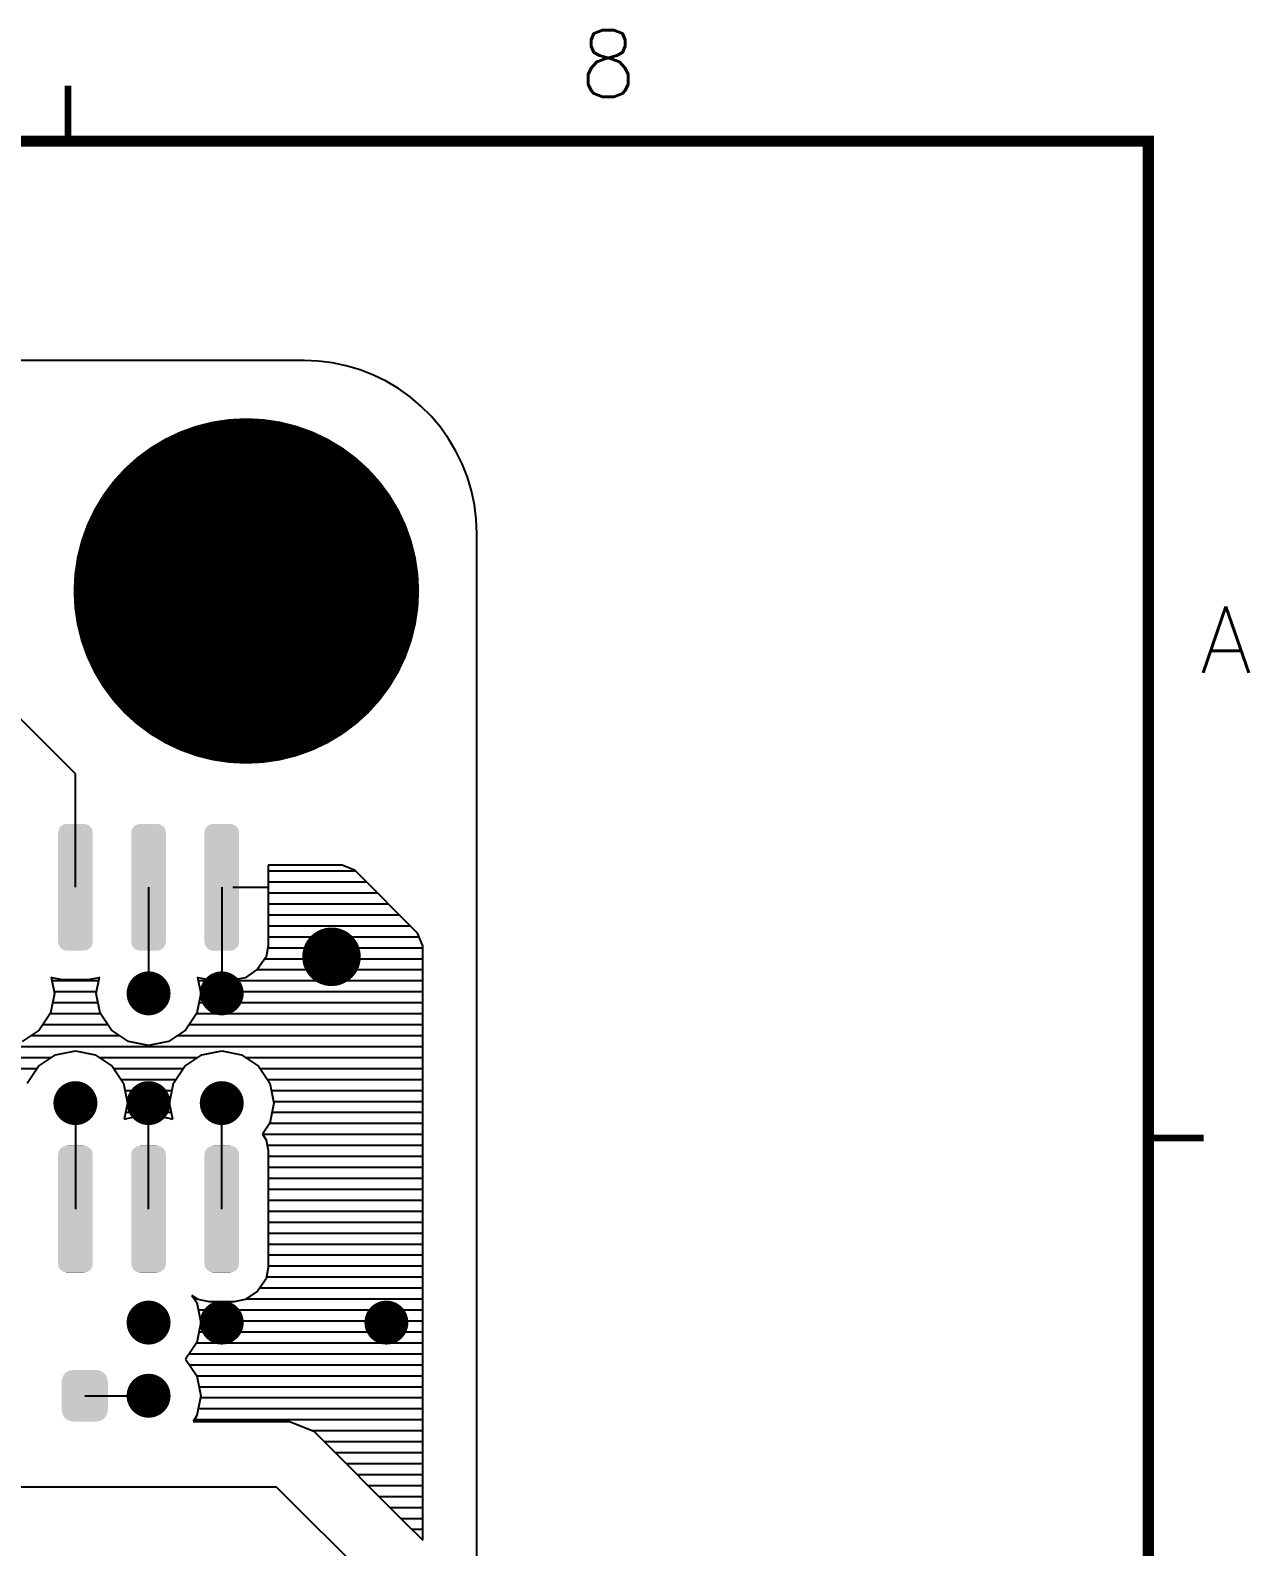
# Model space of a CAD drawing. Extents: x 295 to 953, y 10 to 290.
# Drawn here: x 831.5 to 886.5, y 221.6 to 290 of the extents above; entities that cross this region are included whole.
import ezdxf
from ezdxf.enums import TextEntityAlignment as Align

# ---------------------------------------------------------------- set-up
doc = ezdxf.new("R2010")
doc.units = 0
doc.header["$LTSCALE"] = 5
doc.header["$MEASUREMENT"] = 0
doc.layers.get('0').update_dxf_attribs({"linetype": 'CONTINUOUS', "lineweight": 25})
doc.layers.add('문자', color=4, linetype='CONTINUOUS')
doc.layers.add('테두리', color=3, linetype='CONTINUOUS')
doc.styles.get("Standard").update_dxf_attribs({"font": 'simplex.shx'})

# ---------------------------------------------------------------- blocks, each defined once
blk = doc.blocks.new('C')
at = {"layer": '테두리'}
blk.add_line((405, 285), (405, 15), dxfattribs=at)
for points, const_width in [([(356.25, 287.5), (356.25, 285)], 0.3), ([(15, 285), (15, 15), (405, 15), (405, 285), (15, 285)], 0.5), ([(407.5, 240), (405, 240)], 0.3)]:
    blk.add_lwpolyline(points, dxfattribs=dict(at, const_width=const_width))
at = {"layer": '문자'}
for s, p in [('8', (380.625, 288.5)), ('A', (408.5, 262.5))]:
    blk.add_text(s, height=3, dxfattribs=at).set_placement(p, align=Align.MIDDLE)

msp = doc.modelspace()

# ---------------------------------------------------------------- linework, layer by layer
for p, q in [((843.878, 275.097), (529.277, 275.097)), ((844.519, 275.07), (843.878, 275.097)), ((845.159, 274.991), (844.519, 275.07)), ((845.787, 274.859), (845.159, 274.991)), ((846.408, 274.674), (845.787, 274.859)), ((847.009, 274.443), (846.408, 274.674)), ((847.59, 274.159), (847.009, 274.443)), ((848.144, 273.829), (847.59, 274.159)), ((848.666, 273.452), (848.144, 273.829)), ((849.155, 273.036), (848.666, 273.452)), ((849.611, 272.58), (849.155, 273.036)), ((850.033, 272.085), (849.611, 272.58)), ((850.403, 271.563), (850.033, 272.085)), ((850.733, 271.009), (850.403, 271.563)), ((851.017, 270.428), (850.733, 271.009)), ((851.255, 269.827), (851.017, 270.428)), ((851.433, 269.212), (851.255, 269.827)), ((851.572, 268.578), (851.433, 269.212)), ((851.651, 267.944), (851.572, 268.578)), ((851.678, 267.297), (851.651, 267.944)), ((851.678, 78.799), (851.678, 267.297)), ((833.563, 256.44), (828.61, 261.393)), ((833.563, 251.322), (833.563, 256.44)), ((845.602, 252.313), (842.267, 252.313)), ((842.267, 252.313), (842.267, 248.687)), ((842.267, 252.062), (846.196, 252.062)), ((846.183, 252.075), (845.602, 252.313)), ((849.003, 249.255), (846.183, 252.075)), ((836.865, 251.322), (836.865, 246.534)), ((840.167, 251.322), (840.167, 246.534)), ((840.662, 251.322), (842.267, 251.322)), ((842.267, 251.567), (846.692, 251.567)), ((840.167, 250.827), (840.167, 247.142)), ((842.267, 251.071), (847.187, 251.071)), ((842.267, 250.576), (847.682, 250.576)), ((842.267, 250.081), (848.177, 250.081)), ((842.267, 249.585), (848.673, 249.585)), ((849.247, 248.674), (849.003, 249.255)), ((842.267, 248.687), (842.168, 248.185)), ((842.247, 248.595), (849.247, 248.595)), ((842.267, 249.09), (849.069, 249.09)), ((849.247, 221.849), (849.247, 248.674)), ((842.168, 248.185), (841.785, 247.624)), ((842.108, 248.099), (849.247, 248.099)), ((832.5, 247.241), (832.467, 247.267)), ((832.467, 247.267), (832.612, 246.534)), ((833.001, 247.142), (832.5, 247.241)), ((832.5, 247.109), (834.619, 247.109)), ((834.118, 247.142), (833.001, 247.142)), ((834.619, 247.241), (834.118, 247.142)), ((834.507, 246.534), (834.652, 247.267)), ((834.652, 247.267), (834.619, 247.241)), ((839.104, 247.241), (839.071, 247.267)), ((839.071, 247.267), (839.216, 246.534)), ((839.605, 247.142), (839.104, 247.241)), ((839.104, 247.109), (849.247, 247.109)), ((840.722, 247.142), (839.605, 247.142)), ((841.223, 247.241), (840.722, 247.142)), ((841.785, 247.624), (841.223, 247.241)), ((841.758, 247.604), (849.247, 247.604)), ((832.612, 246.534), (832.433, 245.636)), ((832.599, 246.614), (834.52, 246.614)), ((834.685, 245.636), (834.507, 246.534)), ((839.216, 246.534), (839.037, 245.636)), ((839.203, 246.614), (849.247, 246.614)), ((832.533, 246.118), (834.586, 246.118)), ((839.137, 246.118), (849.247, 246.118)), ((832.433, 245.636), (831.925, 244.87)), ((832.097, 245.128), (835.022, 245.128)), ((832.427, 245.623), (834.692, 245.623)), ((835.194, 244.87), (834.685, 245.636)), ((839.037, 245.636), (838.529, 244.87)), ((838.701, 245.128), (849.247, 245.128)), ((839.031, 245.623), (849.247, 245.623)), ((831.925, 244.87), (831.159, 244.362)), ((831.568, 244.632), (835.551, 244.632)), ((835.96, 244.362), (835.194, 244.87)), ((836.865, 244.177), (835.96, 244.362)), ((837.763, 244.362), (836.865, 244.177)), ((838.529, 244.87), (837.763, 244.362)), ((838.172, 244.632), (849.247, 244.632)), ((809.788, 244.137), (849.247, 244.137)), ((831.892, 243.252), (832.658, 243.761)), ((832.658, 243.761), (833.563, 243.939)), ((833.563, 243.939), (834.461, 243.761)), ((834.461, 243.761), (835.227, 243.252)), ((838.496, 243.252), (839.262, 243.761)), ((839.262, 243.761), (840.167, 243.939)), ((840.167, 243.939), (841.065, 243.761)), ((841.065, 243.761), (841.831, 243.252)), ((825.559, 243.642), (832.48, 243.642)), ((826.213, 243.146), (831.826, 243.146)), ((831.383, 242.486), (831.892, 243.252)), ((834.639, 243.642), (839.084, 243.642)), ((835.227, 243.252), (835.735, 242.486)), ((835.293, 243.146), (838.43, 243.146)), ((837.987, 242.486), (838.496, 243.252)), ((841.243, 243.642), (849.247, 243.642)), ((841.831, 243.252), (842.339, 242.486)), ((841.897, 243.146), (849.247, 243.146)), ((835.63, 242.651), (838.093, 242.651)), ((835.735, 242.486), (835.914, 241.581)), ((837.809, 241.581), (837.987, 242.486)), ((842.234, 242.651), (849.247, 242.651)), ((842.339, 242.486), (842.518, 241.581)), ((835.802, 242.156), (837.921, 242.156)), ((835.901, 241.661), (837.822, 241.661)), ((842.406, 242.156), (849.247, 242.156)), ((842.505, 241.661), (849.247, 241.661)), ((833.563, 241.581), (833.563, 236.793)), ((835.914, 241.581), (835.769, 240.855)), ((835.802, 240.875), (836.303, 240.974)), ((835.835, 241.165), (837.888, 241.165)), ((836.303, 240.974), (837.42, 240.974)), ((836.865, 236.793), (836.865, 241.581)), ((836.865, 237.289), (836.865, 240.974)), ((837.42, 240.974), (837.921, 240.875)), ((837.954, 240.855), (837.809, 241.581)), ((840.167, 236.793), (840.167, 241.581)), ((842.518, 241.581), (842.339, 240.683)), ((842.439, 241.165), (849.247, 241.165)), ((835.769, 240.855), (835.802, 240.875)), ((837.921, 240.875), (837.954, 240.855)), ((842.339, 240.683), (842.003, 240.175)), ((842.333, 240.67), (849.247, 240.67)), ((842.003, 240.175), (849.247, 240.175)), ((842.003, 240.175), (842.168, 239.93)), ((842.168, 239.93), (842.267, 239.435)), ((842.214, 239.679), (849.247, 239.679)), ((842.267, 239.435), (842.267, 234.158)), ((842.267, 239.184), (849.247, 239.184)), ((842.267, 238.689), (849.247, 238.689)), ((842.267, 238.193), (849.247, 238.193)), ((842.267, 237.698), (849.247, 237.698)), ((842.267, 237.203), (849.247, 237.203)), ((842.267, 236.708), (849.247, 236.708)), ((842.267, 236.212), (849.247, 236.212)), ((842.267, 235.717), (849.247, 235.717)), ((842.267, 235.222), (849.247, 235.222)), ((842.267, 234.158), (842.168, 233.657)), ((842.267, 234.726), (849.247, 234.726)), ((842.267, 234.231), (849.247, 234.231)), ((842.168, 233.657), (841.785, 233.095)), ((842.181, 233.736), (849.247, 233.736)), ((839.104, 232.712), (838.82, 232.904)), ((838.82, 232.904), (839.037, 232.58)), ((838.932, 232.745), (839.064, 232.745)), ((839.605, 232.613), (839.104, 232.712)), ((841.223, 232.712), (840.722, 232.613)), ((841.785, 233.095), (841.223, 232.712)), ((841.263, 232.745), (849.247, 232.745)), ((841.884, 233.24), (849.247, 233.24)), ((839.037, 232.58), (839.216, 231.675)), ((839.104, 232.25), (849.247, 232.25)), ((840.722, 232.613), (839.605, 232.613)), ((839.216, 231.675), (839.037, 230.777)), ((839.203, 231.755), (849.247, 231.755)), ((839.037, 230.777), (838.536, 230.024)), ((839.031, 230.764), (849.247, 230.764)), ((839.137, 231.259), (849.247, 231.259)), ((838.536, 230.024), (839.037, 229.278)), ((838.701, 230.269), (849.247, 230.269)), ((838.707, 229.773), (849.247, 229.773)), ((839.037, 229.278), (849.247, 229.278)), ((839.037, 229.278), (839.216, 228.373)), ((839.137, 228.783), (849.247, 228.783)), ((833.985, 228.373), (836.865, 228.373)), ((839.216, 228.373), (839.037, 227.475)), ((839.203, 228.287), (849.247, 228.287)), ((839.037, 227.475), (838.872, 227.218)), ((838.872, 227.218), (843.231, 227.218)), ((838.919, 227.297), (849.247, 227.297)), ((839.104, 227.792), (849.247, 227.792)), ((843.231, 227.218), (844.321, 226.769)), ((844.248, 226.802), (849.247, 226.802)), ((844.321, 226.769), (848.448, 222.641)), ((844.79, 226.306), (849.247, 226.306)), ((845.285, 225.811), (849.247, 225.811)), ((845.78, 225.316), (849.247, 225.316)), ((846.275, 224.82), (849.247, 224.82)), ((842.643, 224.246), (794.764, 224.246)), ((846.771, 220.118), (842.643, 224.246)), ((846.771, 224.325), (849.247, 224.325)), ((847.266, 223.83), (849.247, 223.83)), ((847.761, 223.334), (849.247, 223.334)), ((848.257, 222.839), (849.247, 222.839)), ((848.448, 222.641), (849.247, 221.849)), ((848.752, 222.344), (849.247, 222.344))]:
    msp.add_line(p, q)
for points, const_width in [([(837.377, 264.695, 1), (845.176, 264.695, 1)], 7.799), ([(844.459, 248.185, 1), (845.78, 248.185, 1)], 1.321), ([(836.369, 246.534, 1), (837.36, 246.534, 1)], 0.991), ([(839.671, 246.534, 1), (840.662, 246.534, 1)], 0.991), ([(833.067, 241.581, 1), (834.058, 241.581, 1)], 0.991), ([(836.369, 241.581, 1), (837.36, 241.581, 1)], 0.991), ([(839.671, 241.581, 1), (840.662, 241.581, 1)], 0.991), ([(836.369, 231.675, 1), (837.36, 231.675, 1)], 0.991), ([(839.671, 231.675, 1), (840.662, 231.675, 1)], 0.991), ([(847.101, 231.675, 1), (848.092, 231.675, 1)], 0.991), ([(836.369, 228.373, 1), (837.36, 228.373, 1)], 0.991)]:
    msp.add_lwpolyline(points, format="xyb", close=True, dxfattribs=dict(const_width=const_width))
for points in [[(832.785, 253.829), (832.815, 253.933), (834.335, 253.829), (834.316, 253.933)], [(832.815, 253.933), (832.825, 253.967), (834.316, 253.933), (834.295, 253.967)], [(832.825, 253.967), (832.891, 254.054), (834.295, 253.967), (834.241, 254.054)], [(832.891, 254.054), (832.911, 254.08), (834.241, 254.054), (834.206, 254.08)], [(832.911, 254.08), (833.008, 254.14), (834.206, 254.08), (834.127, 254.14)], [(833.008, 254.14), (833.033, 254.156), (834.127, 254.14), (834.075, 254.156)], [(833.033, 254.156), (833.164, 254.18), (834.075, 254.156), (833.99, 254.18)], [(833.164, 254.18), (833.173, 254.182), (833.99, 254.18), (833.952, 254.182)], [(836.087, 253.829), (836.117, 253.933), (837.637, 253.829), (837.618, 253.933)], [(836.117, 253.933), (836.127, 253.967), (837.618, 253.933), (837.597, 253.967)], [(836.127, 253.967), (836.193, 254.054), (837.597, 253.967), (837.543, 254.054)], [(836.193, 254.054), (836.213, 254.08), (837.543, 254.054), (837.508, 254.08)], [(836.213, 254.08), (836.31, 254.14), (837.508, 254.08), (837.429, 254.14)], [(836.31, 254.14), (836.335, 254.156), (837.429, 254.14), (837.377, 254.156)], [(836.335, 254.156), (836.466, 254.18), (837.377, 254.156), (837.292, 254.18)], [(836.466, 254.18), (836.475, 254.182), (837.292, 254.18), (837.254, 254.182)], [(839.389, 253.829), (839.419, 253.933), (840.939, 253.829), (840.92, 253.933)], [(839.419, 253.933), (839.429, 253.967), (840.92, 253.933), (840.899, 253.967)], [(839.429, 253.967), (839.495, 254.054), (840.899, 253.967), (840.845, 254.054)], [(839.495, 254.054), (839.515, 254.08), (840.845, 254.054), (840.81, 254.08)], [(839.515, 254.08), (839.612, 254.14), (840.81, 254.08), (840.731, 254.14)], [(839.612, 254.14), (839.637, 254.156), (840.731, 254.14), (840.679, 254.156)], [(839.637, 254.156), (839.768, 254.18), (840.679, 254.156), (840.594, 254.18)], [(839.768, 254.18), (839.777, 254.182), (840.594, 254.18), (840.556, 254.182)], [(832.784, 253.792), (832.785, 253.829), (834.342, 253.792), (834.335, 253.829)], [(832.784, 248.852), (832.784, 253.792), (834.342, 248.852), (834.342, 253.792)], [(836.086, 253.792), (836.087, 253.829), (837.644, 253.792), (837.637, 253.829)], [(836.086, 248.852), (836.086, 253.792), (837.644, 248.852), (837.644, 253.792)], [(839.388, 253.792), (839.389, 253.829), (840.946, 253.792), (840.939, 253.829)], [(839.388, 248.852), (839.388, 253.792), (840.946, 248.852), (840.946, 253.792)], [(832.79, 248.815), (832.784, 248.852), (834.34, 248.815), (834.342, 248.852)], [(832.81, 248.712), (832.79, 248.815), (834.311, 248.712), (834.34, 248.815)], [(832.831, 248.678), (832.81, 248.712), (834.301, 248.678), (834.311, 248.712)], [(832.885, 248.59), (832.831, 248.678), (834.234, 248.59), (834.301, 248.678)], [(832.92, 248.564), (832.885, 248.59), (834.214, 248.564), (834.234, 248.59)], [(832.999, 248.504), (832.92, 248.564), (834.117, 248.504), (834.214, 248.564)], [(833.051, 248.489), (832.999, 248.504), (834.093, 248.489), (834.117, 248.504)], [(833.136, 248.464), (833.051, 248.489), (833.962, 248.464), (834.093, 248.489)], [(833.173, 248.463), (833.136, 248.464), (833.952, 248.463), (833.962, 248.464)], [(836.092, 248.815), (836.086, 248.852), (837.642, 248.815), (837.644, 248.852)], [(836.112, 248.712), (836.092, 248.815), (837.613, 248.712), (837.642, 248.815)], [(836.133, 248.678), (836.112, 248.712), (837.603, 248.678), (837.613, 248.712)], [(836.187, 248.59), (836.133, 248.678), (837.536, 248.59), (837.603, 248.678)], [(836.222, 248.564), (836.187, 248.59), (837.516, 248.564), (837.536, 248.59)], [(836.301, 248.504), (836.222, 248.564), (837.419, 248.504), (837.516, 248.564)], [(836.353, 248.489), (836.301, 248.504), (837.395, 248.489), (837.419, 248.504)], [(836.438, 248.464), (836.353, 248.489), (837.264, 248.464), (837.395, 248.489)], [(836.475, 248.463), (836.438, 248.464), (837.254, 248.463), (837.264, 248.464)], [(839.394, 248.815), (839.388, 248.852), (840.944, 248.815), (840.946, 248.852)], [(839.414, 248.712), (839.394, 248.815), (840.915, 248.712), (840.944, 248.815)], [(839.435, 248.678), (839.414, 248.712), (840.905, 248.678), (840.915, 248.712)], [(839.489, 248.59), (839.435, 248.678), (840.838, 248.59), (840.905, 248.678)], [(839.524, 248.564), (839.489, 248.59), (840.818, 248.564), (840.838, 248.59)], [(839.603, 248.504), (839.524, 248.564), (840.721, 248.504), (840.818, 248.564)], [(839.655, 248.489), (839.603, 248.504), (840.697, 248.489), (840.721, 248.504)], [(839.74, 248.464), (839.655, 248.489), (840.566, 248.464), (840.697, 248.489)], [(839.777, 248.463), (839.74, 248.464), (840.556, 248.463), (840.566, 248.464)], [(832.891, 239.525), (832.911, 239.552), (834.241, 239.525), (834.206, 239.552)], [(832.911, 239.552), (833.008, 239.612), (834.206, 239.552), (834.127, 239.612)], [(833.008, 239.612), (833.033, 239.627), (834.127, 239.612), (834.075, 239.627)], [(833.033, 239.627), (833.164, 239.651), (834.075, 239.627), (833.99, 239.651)], [(833.164, 239.651), (833.173, 239.653), (833.99, 239.651), (833.952, 239.653)], [(836.193, 239.525), (836.213, 239.552), (837.543, 239.525), (837.508, 239.552)], [(836.213, 239.552), (836.31, 239.612), (837.508, 239.552), (837.429, 239.612)], [(836.31, 239.612), (836.335, 239.627), (837.429, 239.612), (837.377, 239.627)], [(836.335, 239.627), (836.466, 239.651), (837.377, 239.627), (837.292, 239.651)], [(836.466, 239.651), (836.475, 239.653), (837.292, 239.651), (837.254, 239.653)], [(839.495, 239.525), (839.515, 239.552), (840.845, 239.525), (840.81, 239.552)], [(839.515, 239.552), (839.612, 239.612), (840.81, 239.552), (840.731, 239.612)], [(839.612, 239.612), (839.637, 239.627), (840.731, 239.612), (840.679, 239.627)], [(839.637, 239.627), (839.768, 239.651), (840.679, 239.627), (840.594, 239.651)], [(839.768, 239.651), (839.777, 239.653), (840.594, 239.651), (840.556, 239.653)], [(832.784, 239.263), (832.785, 239.301), (834.342, 239.263), (834.335, 239.301)], [(832.784, 234.324), (832.784, 239.263), (834.342, 234.324), (834.342, 239.263)], [(832.785, 239.301), (832.815, 239.404), (834.335, 239.301), (834.316, 239.404)], [(832.815, 239.404), (832.825, 239.438), (834.316, 239.404), (834.295, 239.438)], [(832.825, 239.438), (832.891, 239.525), (834.295, 239.438), (834.241, 239.525)], [(836.086, 239.263), (836.087, 239.301), (837.644, 239.263), (837.637, 239.301)], [(836.086, 234.324), (836.086, 239.263), (837.644, 234.324), (837.644, 239.263)], [(836.087, 239.301), (836.117, 239.404), (837.637, 239.301), (837.618, 239.404)], [(836.117, 239.404), (836.127, 239.438), (837.618, 239.404), (837.597, 239.438)], [(836.127, 239.438), (836.193, 239.525), (837.597, 239.438), (837.543, 239.525)], [(839.388, 239.263), (839.389, 239.301), (840.946, 239.263), (840.939, 239.301)], [(839.388, 234.324), (839.388, 239.263), (840.946, 234.324), (840.946, 239.263)], [(839.389, 239.301), (839.419, 239.404), (840.939, 239.301), (840.92, 239.404)], [(839.419, 239.404), (839.429, 239.438), (840.92, 239.404), (840.899, 239.438)], [(839.429, 239.438), (839.495, 239.525), (840.899, 239.438), (840.845, 239.525)], [(832.79, 234.286), (832.784, 234.324), (834.34, 234.286), (834.342, 234.324)], [(832.81, 234.183), (832.79, 234.286), (834.311, 234.183), (834.34, 234.286)], [(832.831, 234.149), (832.81, 234.183), (834.301, 234.149), (834.311, 234.183)], [(832.885, 234.062), (832.831, 234.149), (834.234, 234.062), (834.301, 234.149)], [(832.92, 234.035), (832.885, 234.062), (834.214, 234.035), (834.234, 234.062)], [(836.092, 234.286), (836.086, 234.324), (837.642, 234.286), (837.644, 234.324)], [(836.112, 234.183), (836.092, 234.286), (837.613, 234.183), (837.642, 234.286)], [(836.133, 234.149), (836.112, 234.183), (837.603, 234.149), (837.613, 234.183)], [(836.187, 234.062), (836.133, 234.149), (837.536, 234.062), (837.603, 234.149)], [(836.222, 234.035), (836.187, 234.062), (837.516, 234.035), (837.536, 234.062)], [(839.394, 234.286), (839.388, 234.324), (840.944, 234.286), (840.946, 234.324)], [(839.414, 234.183), (839.394, 234.286), (840.915, 234.183), (840.944, 234.286)], [(839.435, 234.149), (839.414, 234.183), (840.905, 234.149), (840.915, 234.183)], [(839.489, 234.062), (839.435, 234.149), (840.838, 234.062), (840.905, 234.149)], [(839.524, 234.035), (839.489, 234.062), (840.818, 234.035), (840.838, 234.062)], [(832.999, 233.975), (832.92, 234.035), (834.117, 233.975), (834.214, 234.035)], [(833.051, 233.96), (832.999, 233.975), (834.093, 233.96), (834.117, 233.975)], [(833.136, 233.936), (833.051, 233.96), (833.962, 233.936), (834.093, 233.96)], [(833.173, 233.934), (833.136, 233.936), (833.952, 233.934), (833.962, 233.936)], [(836.301, 233.975), (836.222, 234.035), (837.419, 233.975), (837.516, 234.035)], [(836.353, 233.96), (836.301, 233.975), (837.395, 233.96), (837.419, 233.975)], [(836.438, 233.936), (836.353, 233.96), (837.264, 233.936), (837.395, 233.96)], [(836.475, 233.934), (836.438, 233.936), (837.254, 233.934), (837.264, 233.936)], [(839.603, 233.975), (839.524, 234.035), (840.721, 233.975), (840.818, 234.035)], [(839.655, 233.96), (839.603, 233.975), (840.697, 233.96), (840.721, 233.975)], [(839.74, 233.936), (839.655, 233.96), (840.566, 233.936), (840.697, 233.96)], [(839.777, 233.934), (839.74, 233.936), (840.556, 233.934), (840.566, 233.936)], [(832.976, 229.186), (833.039, 229.317), (834.998, 229.186), (834.929, 229.317)], [(833.039, 229.317), (833.054, 229.332), (834.929, 229.317), (834.921, 229.332)], [(833.054, 229.332), (833.154, 229.436), (834.921, 229.332), (834.813, 229.436)], [(833.154, 229.436), (833.175, 229.446), (834.813, 229.436), (834.801, 229.446)], [(833.175, 229.446), (833.301, 229.512), (834.801, 229.446), (834.664, 229.512)], [(833.301, 229.512), (833.335, 229.517), (834.664, 229.512), (834.652, 229.517)], [(833.335, 229.517), (833.464, 229.538), (834.652, 229.517), (834.507, 229.538)], [(833.464, 229.538), (833.464, 229.542), (834.507, 229.538), (834.507, 229.542)], [(832.945, 229.024), (832.967, 229.169), (835.026, 229.024), (835.001, 229.169)], [(832.945, 229.021), (832.945, 229.024), (835.026, 229.021), (835.026, 229.024)], [(832.945, 227.726), (832.945, 229.021), (835.026, 227.726), (835.026, 229.021)], [(832.967, 229.169), (832.976, 229.186), (835.001, 229.169), (834.998, 229.186)], [(832.945, 227.723), (832.945, 227.726), (835.026, 227.723), (835.026, 227.726)], [(832.97, 227.578), (832.945, 227.723), (835.004, 227.578), (835.026, 227.723)], [(832.973, 227.56), (832.97, 227.578), (834.995, 227.56), (835.004, 227.578)], [(833.042, 227.429), (832.973, 227.56), (834.931, 227.429), (834.995, 227.56)], [(833.05, 227.414), (833.042, 227.429), (834.917, 227.414), (834.931, 227.429)], [(833.158, 227.311), (833.05, 227.414), (834.816, 227.311), (834.917, 227.414)], [(833.169, 227.3), (833.158, 227.311), (834.796, 227.3), (834.816, 227.311)], [(833.307, 227.235), (833.169, 227.3), (834.67, 227.235), (834.796, 227.3)], [(833.318, 227.23), (833.307, 227.235), (834.636, 227.23), (834.67, 227.235)], [(833.464, 227.209), (833.318, 227.23), (834.507, 227.209), (834.636, 227.23)], [(833.464, 227.204), (833.464, 227.209), (834.507, 227.204), (834.507, 227.209)]]:
    msp.add_solid(points)

# ---------------------------------------------------------------- block references
msp.add_blockref('C', (476.978, 0))

doc.saveas('drawing.dxf')
